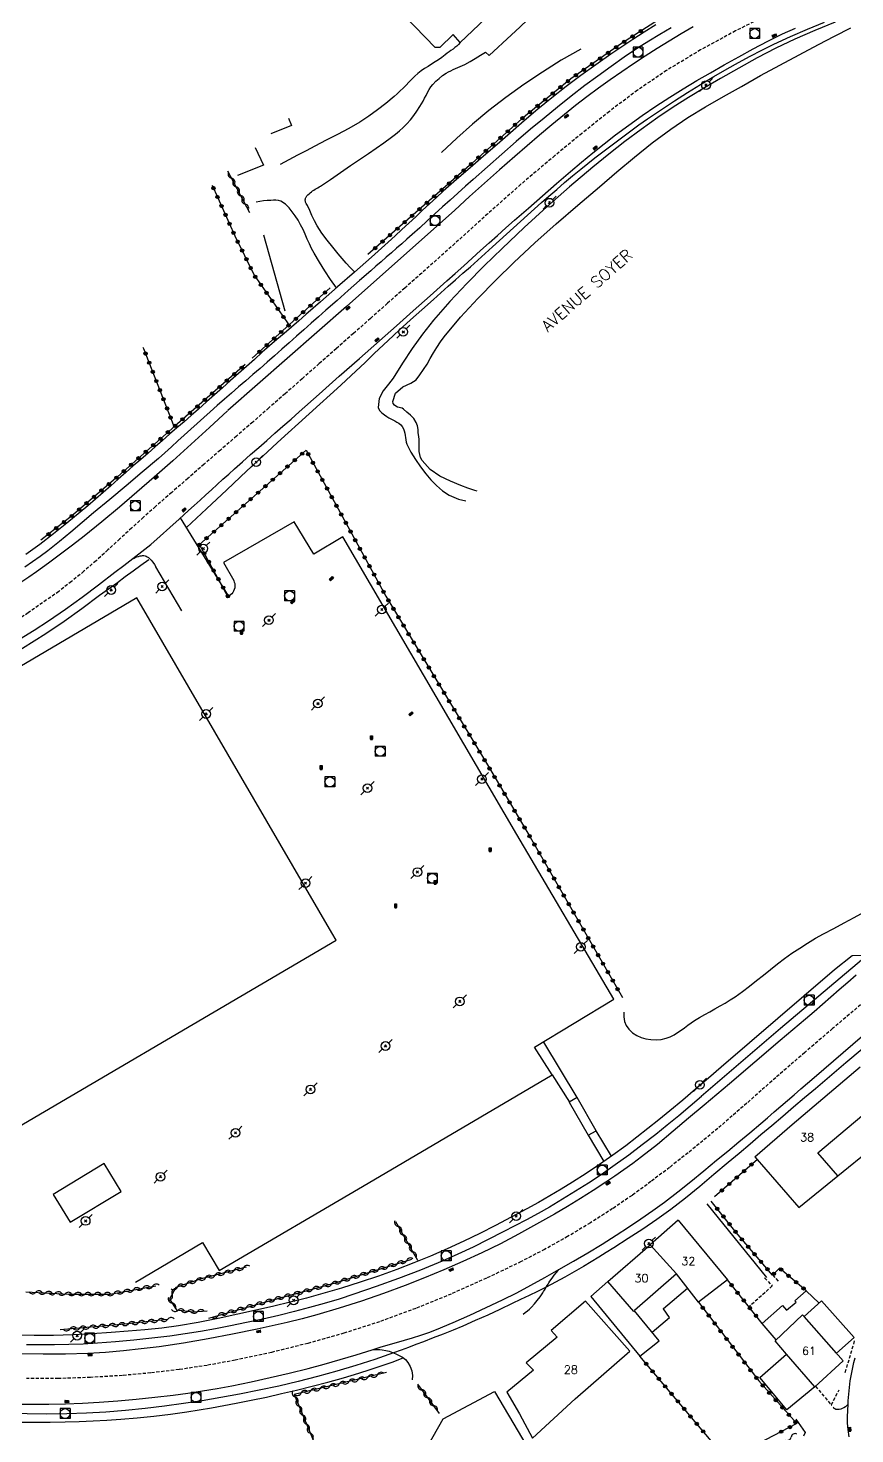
# Model space of a CAD drawing. Header units: millimetres. Extents: x 157999 to 159002, y 156999 to 158001.
# Drawn here: x 158455.9 to 158582.3, y 157428.9 to 157643.7 of the extents above; entities that cross this region are included whole.
import ezdxf
from ezdxf.enums import TextEntityAlignment as Align

# ---------------------------------------------------------------- set-up
doc = ezdxf.new("R2010")
doc.units = ezdxf.units.MM
doc.linetypes.add('DASHED', pattern=[0.75, 0.5, -0.25])
doc.layers.get('0').update_dxf_attribs({"linetype": 'CONTINUOUS'})
for name, color, linetype in [('W0001', 6, 'DASHED'), ('W0008', 7, 'CONTINUOUS'), ('W0014', 7, 'CONTINUOUS'), ('W0017', 7, 'CONTINUOUS'), ('W0051', 7, 'CONTINUOUS'), ('W0101', 7, 'CONTINUOUS'), ('W0104', 1, 'CONTINUOUS'), ('W0105', 7, 'CONTINUOUS'), ('W0112', 1, 'DASHED'), ('W0211', 2, 'CONTINUOUS'), ('W0214', 2, 'CONTINUOUS'), ('W0300', 7, 'CONTINUOUS'), ('W0310', 3, 'CONTINUOUS'), ('W0323', 7, 'CONTINUOUS'), ('W0401', 7, 'CONTINUOUS'), ('W0420', 7, 'CONTINUOUS'), ('W0473', 7, 'CONTINUOUS'), ('W0989', 7, 'CONTINUOUS'), ('W0991', 7, 'CONTINUOUS'), ('W1102', 7, 'CONTINUOUS')]:
    doc.layers.add(name, color=color, linetype=linetype)
doc.styles.get("Standard").update_dxf_attribs({"font": 'romans.shx', "width": 0.85})

# ---------------------------------------------------------------- blocks, each defined once
blk = doc.blocks.new('T420')
for p, q in [((0.75, 0.75), (-0.75, 0.75)), ((-0.75, 0.75), (-0.75, -0.75)), ((0.75, 0.75), (0.75, -0.75)), ((0.75, -0.75), (-0.75, -0.75))]:
    blk.add_line(p, q)
blk.add_ellipse((0, 0), major_axis=(-0.53, 0.53), ratio=1, start_param=3.926991, end_param=10.210176)
blk = doc.blocks.new('T401')
for p, q in [((-0.3, 0.3), (0, 0.3)), ((-0.3, -0.25), (-0.3, 0.3)), ((-0.3, 0.15), (0, 0.15)), ((-0.3, 0), (0, 0)), ((0, 0.3), (0, -0.25)), ((-0.3, -0.15), (0, -0.15)), ((-0.3, -0.25), (-0.3, -0.3)), ((-0.3, -0.3), (0, -0.3)), ((0, -0.3), (0, -0.25))]:
    blk.add_line(p, q)
blk = doc.blocks.new('T473')
for p, q in [((-0.166667, 0.166667), (0.166667, -0.166667)), ((-0.166667, -0.166667), (0.166667, 0.166667)), ((0.500001, 0.500001), (1.000002, 1.000002)), ((-1.000002, -1.000002), (-0.500001, -0.500001))]:
    blk.add_line(p, q)
blk.add_ellipse((0, 0), major_axis=(0.471405, 0.471405), ratio=1, start_param=5.4977871438, end_param=11.780972451)
blk = doc.blocks.new('t310o')
at = {"color": 0, "linetype": 'Continuous'}
for centre, start, end in [((-0.5, 0.38), 216.8699, 323.1304), ((0.5, -0.37), 36.8699, 143.1303)]:
    blk.add_arc(centre, 0.625, start, end, dxfattribs=at)
blk = doc.blocks.new('t323o')
at = {"color": 0, "linetype": 'Continuous'}
for radius in [0.25, 0.15]:
    blk.add_circle((0, 0), radius, dxfattribs=at)

msp = doc.modelspace()

# ---------------------------------------------------------------- linework, layer by layer
at = {"layer": 'W0001'}
for points in [[(158569.49, 157646.04), (158564.05, 157643.33), (158558.7, 157640.42), (158553.49, 157637.28), (158549.05, 157634.25), (158544.75, 157631.02), (158540.56, 157627.66), (158536.41, 157624.26), (158531.23, 157619.87), (158526.15, 157615.37), (158521.12, 157610.82), (158516.06, 157606.3), (158513.45, 157604), (158510.83, 157601.69), (158508.22, 157599.38), (158505.61, 157597.07), (158503, 157594.77), (158500.39, 157592.46), (158497.77, 157590.16), (158495.16, 157587.86), (158492.69, 157585.7), (158490.21, 157583.54), (158487.74, 157581.39), (158485.26, 157579.24), (158482.78, 157577.09), (158480.3, 157574.93), (158477.82, 157572.78), (158475.35, 157570.62), (158473.51, 157568.99), (158471.69, 157567.33), (158469.89, 157565.66), (158468.08, 157563.99), (158466.25, 157562.34), (158464.39, 157560.72), (158462.49, 157559.15), (158460.54, 157557.64), (158455.89, 157554.36), (158451.1, 157551.29)], [(158583.17, 157494.47), (158578.89, 157490.82), (158574.62, 157487.16), (158572.39, 157485.24), (158570.18, 157483.31), (158567.97, 157481.36), (158565.76, 157479.42), (158563.55, 157477.49), (158561.32, 157475.57), (158559.06, 157473.68), (158556.78, 157471.83), (158553.96, 157469.61), (158551.11, 157467.43), (158548.21, 157465.32), (158545.25, 157463.3), (158541.84, 157461.12), (158538.37, 157459.04), (158534.84, 157457.06), (158531.24, 157455.2), (158525.95, 157452.65), (158520.57, 157450.25), (158515.13, 157448.04), (158509.6, 157446.02), (158504.15, 157444.27), (158498.65, 157442.71), (158493.1, 157441.33), (158487.51, 157440.13), (158483.23, 157439.35), (158478.94, 157438.7), (158474.63, 157438.19), (158470.3, 157437.8), (158465.41, 157437.5), (158460.52, 157437.34), (158455.62, 157437.32)]]:
    msp.add_lwpolyline(points, dxfattribs=at)
at = {"layer": 'W0008'}
for points in [[(158557.56, 157643.96), (158555.71, 157642.87), (158553.87, 157641.76), (158552.04, 157640.62), (158550.22, 157639.46), (158548.42, 157638.28), (158546.63, 157637.07), (158544.86, 157635.83), (158543.08, 157634.55), (158541.32, 157633.23), (158539.59, 157631.9), (158537.87, 157630.54), (158535.94, 157628.97), (158534.04, 157627.37), (158532.16, 157625.76), (158530.28, 157624.13), (158527.97, 157622.1), (158525.67, 157620.06), (158523.38, 157618), (158521.11, 157615.92)], [(158521.11, 157615.92), (158504.53, 157601.17), (158486.41, 157585.28)], [(158486.36, 157585.25), (158483.6, 157582.68), (158480.8, 157580.13), (158477.99, 157577.61), (158475.15, 157575.11), (158472.5, 157572.81), (158469.84, 157570.53), (158467.15, 157568.29), (158464.43, 157566.09), (158462.64, 157564.69), (158460.83, 157563.32), (158459, 157561.98), (158457.15, 157560.66), (158455.95, 157559.83), (158454.74, 157559.01), (158453.52, 157558.21), (158452.28, 157557.43), (158450.68, 157556.44), (158449.06, 157555.48), (158447.42, 157554.54), (158445.78, 157553.62)], [(158581.43, 157428.44), (158581.26, 157429.56), (158581.18, 157430.52), (158581.18, 157431.48), (158581.21, 157432.44), (158581.25, 157433.39), (158581.28, 157433.91), (158581.31, 157434.42), (158581.35, 157434.93), (158581.4, 157435.45), (158581.45, 157435.96), (158581.51, 157436.47), (158581.58, 157436.98), (158581.66, 157437.49), (158581.8, 157438.25), (158581.96, 157439.01), (158582.14, 157439.76), (158582.33, 157440.51)]]:
    msp.add_lwpolyline(points, dxfattribs=at)
at = {"layer": 'W0014'}
for points in [[(158480.1, 157567.39), (158483.16, 157570.29), (158486.23, 157573.18), (158489.31, 157576.06), (158492.41, 157578.93), (158494.01, 157580.4), (158495.62, 157581.87), (158497.23, 157583.33), (158498.84, 157584.79), (158500.46, 157586.25), (158502.07, 157587.71), (158503.67, 157589.18), (158505.27, 157590.65), (158505.98, 157591.32), (158506.69, 157591.98), (158507.39, 157592.65), (158508.09, 157593.32), (158508.79, 157593.99), (158509.49, 157594.66), (158510.2, 157595.33), (158510.9, 157595.99), (158512.62, 157597.57), (158514.35, 157599.14), (158516.09, 157600.71), (158517.83, 157602.27), (158518.96, 157603.27), (158520.09, 157604.28), (158521.22, 157605.28), (158522.36, 157606.28), (158523.49, 157607.28), (158524.62, 157608.29), (158525.76, 157609.29), (158526.89, 157610.3), (158527.96, 157611.26), (158529.03, 157612.24), (158530.1, 157613.21), (158531.17, 157614.19), (158532.24, 157615.16), (158533.32, 157616.14), (158534.39, 157617.1), (158535.48, 157618.06), (158536.69, 157619.1), (158537.9, 157620.14), (158539.13, 157621.16), (158540.36, 157622.17), (158542.55, 157623.9), (158544.76, 157625.61), (158546.99, 157627.3), (158549.25, 157628.94), (158550.59, 157629.89), (158551.95, 157630.82), (158553.31, 157631.73), (158554.69, 157632.62), (158556.68, 157633.89), (158558.69, 157635.13), (158560.71, 157636.35), (158562.76, 157637.53), (158564.51, 157638.51), (158566.28, 157639.47), (158568.07, 157640.39), (158569.88, 157641.28), (158572.44, 157642.46), (158575.03, 157643.57), (158577.64, 157644.65)], [(158454.53, 157550.34), (158456.78, 157551.71), (158458.99, 157553.13), (158461.59, 157554.91), (158464.12, 157556.77), (158466.63, 157558.67), (158469.13, 157560.57), (158470.52, 157561.61), (158471.9, 157562.67), (158473.26, 157563.74), (158474.61, 157564.83), (158476.08, 157566.1), (158477.53, 157567.39), (158478.96, 157568.71), (158480.4, 157570.01), (158481.28, 157570.8), (158482.16, 157571.6), (158483.03, 157572.39), (158483.91, 157573.19), (158484.78, 157573.98), (158485.66, 157574.78), (158486.54, 157575.57), (158487.42, 157576.36), (158488.65, 157577.46), (158489.88, 157578.55), (158491.12, 157579.64), (158492.36, 157580.73), (158493.59, 157581.82), (158494.83, 157582.9), (158496.07, 157583.99), (158497.3, 157585.08), (158500.38, 157587.8), (158503.45, 157590.53), (158506.53, 157593.25), (158509.6, 157595.97), (158512.18, 157598.25), (158514.75, 157600.53), (158517.32, 157602.81), (158519.89, 157605.1), (158521.19, 157606.26), (158522.48, 157607.42), (158523.77, 157608.58), (158525.06, 157609.74), (158526.35, 157610.91), (158527.64, 157612.07), (158528.93, 157613.22), (158530.23, 157614.37), (158532.37, 157616.25), (158534.51, 157618.12), (158536.66, 157619.98), (158538.82, 157621.81), (158540.51, 157623.24), (158542.21, 157624.66), (158543.93, 157626.06), (158545.68, 157627.41), (158547.71, 157628.92), (158549.78, 157630.38), (158551.87, 157631.81), (158553.99, 157633.2), (158556.04, 157634.48), (158558.12, 157635.72), (158560.21, 157636.93), (158562.31, 157638.12), (158564.52, 157639.35), (158566.73, 157640.57), (158568.97, 157641.75), (158571.24, 157642.87), (158573.21, 157643.75)], [(158554.21, 157643.78), (158552.48, 157642.78), (158550.76, 157641.74), (158549.07, 157640.67), (158547.02, 157639.29), (158545, 157637.88), (158543, 157636.42), (158541.02, 157634.95), (158538.91, 157633.33), (158536.82, 157631.68), (158534.76, 157630), (158532.71, 157628.3), (158530.48, 157626.42), (158528.28, 157624.5), (158526.1, 157622.56), (158523.92, 157620.63), (158522.74, 157619.58), (158521.57, 157618.52), (158520.41, 157617.47), (158519.24, 157616.41), (158518.08, 157615.34), (158516.91, 157614.29), (158515.74, 157613.23), (158514.57, 157612.18), (158513.78, 157611.49), (158512.99, 157610.79), (158512.2, 157610.1), (158511.41, 157609.41), (158510.62, 157608.72), (158509.83, 157608.03), (158509.04, 157607.34), (158508.25, 157606.65), (158506.53, 157605.15), (158504.82, 157603.64), (158503.1, 157602.13), (158501.39, 157600.62), (158500.27, 157599.63), (158499.14, 157598.63), (158498.03, 157597.64), (158496.91, 157596.65), (158495.79, 157595.65), (158494.67, 157594.66), (158493.54, 157593.67), (158492.42, 157592.68), (158491.33, 157591.73), (158490.24, 157590.79), (158489.15, 157589.84), (158488.06, 157588.9), (158486.97, 157587.96), (158485.88, 157587.01), (158484.79, 157586.06), (158483.71, 157585.11), (158482.72, 157584.22), (158481.73, 157583.33), (158480.74, 157582.43), (158479.75, 157581.53), (158478.77, 157580.64), (158477.78, 157579.74), (158476.78, 157578.85), (158475.78, 157577.98), (158473.33, 157575.86), (158470.85, 157573.78), (158468.36, 157571.71), (158465.87, 157569.64), (158464.13, 157568.17), (158462.41, 157566.7), (158460.66, 157565.25), (158458.88, 157563.85), (158457.72, 157562.99), (158456.54, 157562.15), (158455.34, 157561.34)], [(158551.83, 157644.24), (158550.09, 157643.14), (158548.36, 157642.03), (158546.65, 157640.9), (158544.96, 157639.74), (158542.66, 157638.13), (158540.39, 157636.48), (158538.14, 157634.8), (158535.93, 157633.07), (158533.8, 157631.34), (158531.71, 157629.56), (158529.64, 157627.76), (158527.57, 157625.97), (158525.51, 157624.19), (158523.44, 157622.41), (158521.39, 157620.62), (158519.35, 157618.81), (158518.29, 157617.85), (158517.23, 157616.88), (158516.18, 157615.9), (158515.13, 157614.92), (158514.08, 157613.94), (158513.03, 157612.97), (158511.98, 157611.99), (158510.92, 157611.03), (158508.35, 157608.73), (158505.76, 157606.45), (158503.17, 157604.18), (158500.57, 157601.91), (158499.46, 157600.94), (158498.35, 157599.98), (158497.24, 157599.02), (158496.13, 157598.05), (158495.01, 157597.09), (158493.9, 157596.13), (158492.79, 157595.16), (158491.68, 157594.19), (158490.46, 157593.11), (158489.24, 157592.03), (158488.02, 157590.94), (158486.8, 157589.86), (158485.59, 157588.77), (158484.37, 157587.68), (158483.15, 157586.6), (158481.92, 157585.52), (158480.82, 157584.55), (158479.72, 157583.59), (158478.62, 157582.63), (158477.51, 157581.67), (158476.41, 157580.71), (158475.3, 157579.75), (158474.2, 157578.79), (158473.09, 157577.83), (158471.94, 157576.82), (158470.79, 157575.8), (158469.64, 157574.79), (158468.49, 157573.77), (158467.34, 157572.75), (158466.18, 157571.74), (158465.01, 157570.75), (158463.83, 157569.76), (158461.8, 157568.09), (158459.75, 157566.44), (158457.66, 157564.82), (158455.53, 157563.27)], [(158449.58, 157545.63), (158458.59, 157551.2), (158461.38, 157553.08), (158464.1, 157555.05), (158466.8, 157557.05), (158469.52, 157559.03), (158470.72, 157559.9), (158471.92, 157560.77), (158473.12, 157561.64), (158474.32, 157562.51)], [(158584.25, 157502.1), (158570.94, 157490.84), (158558.79, 157480.45)], [(158582.49, 157499.01), (158581.2, 157497.89), (158579.91, 157496.76), (158578.62, 157495.64), (158577.34, 157494.52), (158576.04, 157493.4), (158574.75, 157492.28), (158570.89, 157488.98), (158567.01, 157485.69), (158563.14, 157482.4), (158559.24, 157479.13), (158556.87, 157477.13), (158554.5, 157475.12), (158552.1, 157473.13), (158549.66, 157471.2), (158548.32, 157470.2), (158546.96, 157469.22), (158545.58, 157468.27), (158544.19, 157467.33), (158542.26, 157466.07), (158540.32, 157464.84), (158538.36, 157463.64), (158536.37, 157462.47), (158533.63, 157460.91), (158530.87, 157459.4), (158528.08, 157457.94), (158525.25, 157456.55), (158522.36, 157455.21), (158519.44, 157453.93), (158516.5, 157452.72), (158513.53, 157451.57), (158510.19, 157450.34), (158506.82, 157449.18), (158503.44, 157448.08), (158500.03, 157447.07), (158497.75, 157446.45), (158495.47, 157445.89), (158493.17, 157445.37), (158490.87, 157444.88), (158487.14, 157444.12), (158483.4, 157443.4), (158479.64, 157442.75), (158475.88, 157442.19), (158473.16, 157441.85), (158470.44, 157441.56), (158467.71, 157441.33), (158464.98, 157441.17), (158461.58, 157441.07), (158458.19, 157441.05), (158454.79, 157441.11)], [(158539.83, 157480.27), (158534.72, 157488.74)], [(158585.62, 157489.49), (158580.93, 157485.57), (158576.25, 157481.64), (158574.58, 157480.23), (158572.92, 157478.81), (158571.25, 157477.4), (158569.59, 157475.98), (158567.92, 157474.56), (158566.26, 157473.15), (158564.58, 157471.74), (158562.91, 157470.34), (158560.74, 157468.53), (158558.58, 157466.71), (158556.39, 157464.92), (158554.16, 157463.19), (158552.02, 157461.66), (158549.84, 157460.18), (158547.64, 157458.74), (158545.43, 157457.31), (158544.28, 157456.58), (158543.13, 157455.86), (158541.97, 157455.15), (158540.8, 157454.46), (158539.38, 157453.64), (158537.95, 157452.83), (158536.51, 157452.05), (158535.06, 157451.28)], [(158535.99, 157483.76), (158538.64, 157479.57)], [(158558.83, 157480.46), (158557.11, 157478.97), (158555.37, 157477.5), (158553.61, 157476.06), (158551.83, 157474.64), (158549.78, 157473.06), (158547.71, 157471.5), (158545.62, 157469.98), (158543.49, 157468.49), (158541.55, 157467.2), (158539.59, 157465.95), (158537.6, 157464.73), (158535.6, 157463.54), (158533.85, 157462.55), (158532.09, 157461.59), (158530.31, 157460.66), (158528.53, 157459.75), (158526.22, 157458.58), (158523.9, 157457.43), (158521.56, 157456.32), (158519.2, 157455.27), (158515.85, 157453.89), (158512.48, 157452.6), (158509.08, 157451.38), (158505.66, 157450.21), (158503.42, 157449.49), (158501.16, 157448.81), (158498.9, 157448.17), (158496.62, 157447.57), (158494.19, 157446.96), (158491.74, 157446.41), (158489.28, 157445.88), (158486.82, 157445.39), (158484.52, 157444.95), (158482.21, 157444.54), (158479.89, 157444.16), (158477.56, 157443.83), (158474.79, 157443.48), (158472.01, 157443.18), (158469.23, 157442.94), (158466.45, 157442.73), (158464.26, 157442.61), (158462.07, 157442.52), (158459.88, 157442.47), (158457.69, 157442.46), (158455.62, 157442.49)], [(158541.48, 157474.51), (158543.92, 157470.49)], [(158545.06, 157471.3), (158542.71, 157475.21)], [(158511.75, 157441.25), (158508.87, 157440.25), (158505.98, 157439.32), (158503.07, 157438.44), (158500.14, 157437.62), (158497.17, 157436.86), (158494.19, 157436.17), (158491.2, 157435.53), (158488.2, 157434.93), (158485.35, 157434.41), (158482.48, 157433.93), (158479.61, 157433.5), (158476.73, 157433.12), (158473.75, 157432.77), (158470.76, 157432.46), (158467.77, 157432.21), (158464.77, 157432.03), (158461.76, 157431.93), (158458.74, 157431.89), (158455.72, 157431.92), (158452.7, 157432.01)], [(158454.32, 157433.42), (158456.45, 157433.4), (158459.02, 157433.42), (158461.6, 157433.48), (158464.17, 157433.59), (158466.74, 157433.73), (158469.57, 157433.94), (158472.4, 157434.18), (158475.23, 157434.47), (158478.05, 157434.81), (158480.3, 157435.11), (158482.54, 157435.46), (158484.78, 157435.83), (158487.02, 157436.24), (158489.95, 157436.83), (158492.87, 157437.47), (158495.78, 157438.15), (158498.68, 157438.87), (158501.14, 157439.53), (158503.59, 157440.22), (158506.04, 157440.95), (158508.47, 157441.72)]]:
    msp.add_lwpolyline(points, dxfattribs=at)
at = {"layer": 'W0017'}
for points in [[(158537.61, 157650.42), (158536.91, 157649.65), (158536.2, 157648.89), (158535.48, 157648.15), (158534.74, 157647.41), (158533.53, 157646.21), (158532.29, 157645.04), (158531.04, 157643.88), (158529.78, 157642.73)], [(158529.77, 157642.73), (158526.39, 157639.54), (158525.83, 157640.09)], [(158521.94, 157641.54), (158521.7, 157641.26), (158521.42, 157641), (158521.14, 157640.76), (158520.84, 157640.54), (158520.53, 157640.34), (158520.23, 157640.13), (158519.93, 157639.91), (158519.65, 157639.68), (158519.15, 157639.28), (158518.63, 157638.91), (158518.1, 157638.57), (158517.57, 157638.23), (158517.03, 157637.9), (158516.5, 157637.56), (158515.98, 157637.2), (158515.47, 157636.81), (158514.99, 157636.39), (158514.54, 157635.96), (158514.09, 157635.51), (158513.65, 157635.05), (158513.22, 157634.59), (158512.78, 157634.14), (158512.32, 157633.7), (158511.85, 157633.28), (158510.59, 157632.24), (158509.3, 157631.24), (158507.97, 157630.29), (158506.61, 157629.39), (158504.93, 157628.4), (158503.2, 157627.49), (158501.46, 157626.61), (158499.73, 157625.71), (158498.4, 157625.01), (158497.07, 157624.31), (158495.75, 157623.61), (158494.42, 157622.91)], [(158505.77, 157606.47), (158505.13, 157607.14), (158504.51, 157607.83), (158503.9, 157608.53), (158503.3, 157609.24), (158502.45, 157610.28), (158501.6, 157611.33), (158500.8, 157612.42), (158500.05, 157613.55), (158499.64, 157614.3), (158499.27, 157615.08), (158498.92, 157615.87), (158498.57, 157616.65), (158498.48, 157616.81), (158498.39, 157616.96), (158498.3, 157617.13), (158498.26, 157617.3), (158498.25, 157617.38), (158498.25, 157617.46), (158498.25, 157617.54), (158498.26, 157617.61), (158498.28, 157617.69), (158498.3, 157617.76), (158498.33, 157617.84), (158498.36, 157617.91), (158498.49, 157618.11), (158498.65, 157618.28), (158498.82, 157618.43), (158498.99, 157618.58), (158499.18, 157618.72), (158499.37, 157618.86), (158499.56, 157618.99), (158499.76, 157619.11), (158499.96, 157619.23), (158500.16, 157619.35), (158500.35, 157619.47), (158500.55, 157619.6), (158502.09, 157620.63), (158503.63, 157621.68), (158505.17, 157622.73), (158506.7, 157623.78), (158507.9, 157624.58), (158509.09, 157625.38), (158510.28, 157626.2), (158511.44, 157627.06), (158512.05, 157627.54), (158512.65, 157628.03), (158513.24, 157628.55), (158513.79, 157629.1), (158514.33, 157629.73), (158514.84, 157630.39), (158515.31, 157631.07), (158515.77, 157631.75), (158516.03, 157632.17), (158516.27, 157632.6), (158516.5, 157633.04), (158516.72, 157633.47), (158516.94, 157633.91), (158517.19, 157634.34), (158517.46, 157634.75), (158517.76, 157635.14), (158518.22, 157635.63), (158518.71, 157636.07), (158519.24, 157636.48), (158519.79, 157636.85), (158520.13, 157637.05), (158520.48, 157637.24), (158520.84, 157637.4), (158521.2, 157637.56), (158521.56, 157637.71), (158521.93, 157637.87), (158522.28, 157638.03), (158522.64, 157638.21), (158523.45, 157638.65), (158524.25, 157639.11), (158525.04, 157639.59), (158525.83, 157640.09)], [(158503.01, 157604.04), (158502.11, 157605.33), (158501.24, 157606.65), (158500.4, 157607.98), (158499.6, 157609.34), (158499.22, 157610.04), (158498.88, 157610.77), (158498.55, 157611.5), (158498.23, 157612.23), (158497.9, 157612.96), (158497.54, 157613.68), (158497.15, 157614.38), (158496.7, 157615.06), (158496.26, 157615.68), (158495.77, 157616.3), (158495.2, 157616.86), (158494.52, 157617.3), (158494.14, 157617.41), (158493.75, 157617.45), (158493.37, 157617.43), (158492.99, 157617.42), (158492.43, 157617.4), (158491.87, 157617.34), (158491.31, 157617.26), (158490.75, 157617.15)], [(158486.51, 157556.95), (158479.17, 157568.9)], [(158535.99, 157483.76), (158533.28, 157487.96), (158545.41, 157495.3), (158530.59, 157520.5), (158504, 157566.01), (158499.56, 157563.32), (158496.56, 157568.3), (158485.74, 157562.07), (158487.33, 157559.33)], [(158472, 157562.69), (158472.24, 157562.81), (158472.48, 157562.92), (158472.73, 157563), (158472.99, 157563.06), (158473.18, 157563.09), (158473.37, 157563.11), (158473.56, 157563.11), (158473.75, 157563.08), (158473.93, 157563.02), (158474.09, 157562.94), (158474.25, 157562.84), (158474.39, 157562.72), (158474.69, 157562.44), (158474.96, 157562.12), (158475.19, 157561.78), (158475.39, 157561.42)], [(158475.35, 157561.39), (158479.3, 157554.66)], [(158487.3, 157559.28), (158487.39, 157559.08), (158487.46, 157558.87), (158487.49, 157558.66), (158487.49, 157558.44), (158487.45, 157558.18), (158487.38, 157557.93), (158487.28, 157557.7), (158487.15, 157557.48), (158487, 157557.28), (158486.82, 157557.11), (158486.62, 157556.96), (158486.41, 157556.84)], [(158472.27, 157452.04), (158482.53, 157458.13), (158485.08, 157453.85), (158507.86, 157467.18), (158535.99, 157483.76)], [(158568.85, 157452.79), (158559.7, 157464.06)], [(158531.55, 157447.18), (158531.89, 157447.41), (158532.22, 157447.66), (158532.53, 157447.93), (158532.83, 157448.22), (158533.3, 157448.73), (158533.73, 157449.28), (158534.15, 157449.84), (158534.55, 157450.41), (158534.7, 157450.63), (158534.83, 157450.85), (158534.97, 157451.08), (158535.1, 157451.3), (158535.23, 157451.53), (158535.37, 157451.76), (158535.5, 157451.98), (158535.65, 157452.2), (158535.98, 157452.66), (158536.31, 157453.11), (158536.66, 157453.55), (158537.03, 157453.98)], [(158508.47, 157441.72), (158508.86, 157441.77), (158509.25, 157441.79), (158509.64, 157441.78), (158510.03, 157441.74), (158510.56, 157441.64), (158511.08, 157441.51), (158511.59, 157441.33), (158512.09, 157441.11), (158512.59, 157440.86), (158513.1, 157440.59), (158513.57, 157440.24), (158513.95, 157439.8), (158514.3, 157439.18), (158514.53, 157438.52), (158514.63, 157437.82), (158514.61, 157437.12)], [(158581.25, 157433.39), (158581.16, 157433.29), (158581.06, 157433.19), (158580.95, 157433.09), (158580.84, 157433.01), (158580.61, 157432.88), (158580.37, 157432.77), (158580.13, 157432.67), (158579.87, 157432.61), (158579.7, 157432.6), (158579.53, 157432.59), (158579.36, 157432.62), (158579.2, 157432.69), (158579.13, 157432.74), (158579.08, 157432.8), (158579.05, 157432.86), (158579.02, 157432.94)], [(158573.25, 157431.11), (158574.7, 157429.09), (158574.45, 157428.5)]]:
    msp.add_lwpolyline(points, dxfattribs=at)
at = {"layer": 'W0051'}
for points in [[(158584.11, 157502.01), (158581.86, 157501.92), (158579.17, 157499.78), (158561.86, 157484.94)], [(158508.47, 157441.72), (158509.7, 157442.11), (158510.94, 157442.47), (158512.18, 157442.83), (158513.42, 157443.19), (158514.66, 157443.56), (158515.9, 157443.96), (158517.12, 157444.38), (158518.33, 157444.85), (158520.88, 157445.91), (158523.4, 157447.02), (158525.9, 157448.18), (158528.4, 157449.36), (158530.59, 157450.45), (158532.74, 157451.62), (158534.88, 157452.8), (158537.03, 157453.98), (158539.24, 157455.25), (158541.45, 157456.56), (158543.63, 157457.89), (158545.79, 157459.26), (158547.67, 157460.48), (158549.54, 157461.72), (158551.38, 157463), (158553.2, 157464.31), (158555.23, 157465.86), (158557.21, 157467.45), (158559.18, 157469.07), (158561.14, 157470.69), (158562.84, 157472.09), (158564.53, 157473.5), (158566.21, 157474.91), (158567.89, 157476.33), (158568.91, 157477.2), (158569.93, 157478.08), (158570.95, 157478.95), (158571.97, 157479.83), (158572.99, 157480.71), (158574, 157481.59), (158575.02, 157482.47), (158576.04, 157483.35), (158579.01, 157485.9), (158581.98, 157488.45), (158584.95, 157491)], [(158561.86, 157484.94), (158559.91, 157483.25), (158557.94, 157481.57), (158555.96, 157479.9), (158553.97, 157478.25), (158552.31, 157476.89), (158550.65, 157475.54), (158548.97, 157474.21), (158547.26, 157472.92), (158545.26, 157471.47), (158543.24, 157470.05), (158541.19, 157468.67), (158539.12, 157467.33), (158537.4, 157466.27), (158535.66, 157465.25), (158533.9, 157464.25), (158532.13, 157463.28), (158529.75, 157461.99), (158527.35, 157460.73), (158524.93, 157459.5), (158522.49, 157458.33), (158519.96, 157457.17), (158517.42, 157456.06), (158514.86, 157455), (158512.27, 157454), (158509.46, 157452.99), (158506.63, 157452.05), (158503.78, 157451.16), (158500.92, 157450.31), (158498.44, 157449.63), (158495.94, 157449.01), (158493.44, 157448.41), (158490.93, 157447.84), (158487.92, 157447.17), (158484.91, 157446.51), (158481.88, 157445.91), (158478.84, 157445.4), (158476.29, 157445.05), (158473.72, 157444.78), (158471.16, 157444.56), (158468.59, 157444.37), (158465.65, 157444.18), (158462.7, 157444.03), (158459.76, 157443.93), (158456.81, 157443.9), (158454.42, 157443.94)], [(158535.07, 157451.28), (158533.78, 157450.64), (158532.48, 157450.01), (158531.18, 157449.39), (158529.88, 157448.78), (158528.01, 157447.91), (158526.14, 157447.04), (158524.25, 157446.19), (158522.36, 157445.36), (158520.85, 157444.74), (158519.34, 157444.13), (158517.82, 157443.54), (158516.3, 157442.95), (158515.17, 157442.52), (158514.03, 157442.09), (158512.9, 157441.67), (158511.76, 157441.26)], [(158454.68, 157430.67), (158456.97, 157430.66), (158459.26, 157430.68), (158461.55, 157430.72), (158463.67, 157430.78), (158465.79, 157430.85), (158467.9, 157430.96), (158470.02, 157431.1), (158472.56, 157431.32), (158475.09, 157431.59), (158477.63, 157431.9), (158480.15, 157432.25), (158482.04, 157432.54), (158483.92, 157432.86), (158485.8, 157433.2), (158487.67, 157433.56), (158489.99, 157434.02), (158492.3, 157434.51), (158494.61, 157435.03), (158496.91, 157435.57), (158499.31, 157436.17), (158501.7, 157436.8), (158504.08, 157437.46), (158506.46, 157438.17), (158508.16, 157438.7), (158509.86, 157439.27), (158511.55, 157439.86), (158513.22, 157440.48)]]:
    msp.add_lwpolyline(points, dxfattribs=at)
at = {"layer": 'W0101'}
for points in [[(158532.52, 157651.66), (158521.94, 157641.54), (158520.84, 157642.77), (158518.81, 157640.78), (158518.09, 157640.79), (158513.4, 157645.63), (158513.34, 157646.29), (158515.4, 157648.38), (158514.42, 157649.12), (158525.29, 157659.36)], [(158443.72, 157469.59), (158502.95, 157504.33), (158502.3, 157505.47), (158472.47, 157556.67), (158423.61, 157527.88), (158426.47, 157523.08), (158415.77, 157517.17)], [(158541.08, 157449.18), (158535.86, 157444.65), (158536.78, 157443.68), (158532.05, 157439.72), (158533.13, 157438.61), (158529.09, 157435.27), (158531.01, 157431.94), (158532.99, 157428.2), (158539.5, 157434.21), (158547.9, 157441.53)], [(158571.84, 157441.04), (158570.08, 157443.08), (158574.3, 157447.06), (158580.52, 157440.05), (158576.18, 157436.06), (158576.18, 157436.06)], [(158527.19, 157435.36), (158534.29, 157423.36), (158526.57, 157419.36), (158517.81, 157414.15), (158517.62, 157414.25), (158514.92, 157412.99), (158513.1, 157416.34), (158514.68, 157417.38), (158514.67, 157417.43), (158513.2, 157419.9), (158515.01, 157422.97), (158514.73, 157423.07), (158519.31, 157431.16)]]:
    msp.add_lwpolyline(points, close=True, dxfattribs=at)
for points in [[(158495.7, 157629.97), (158496.15, 157628.88), (158492.97, 157627.58)], [(158583.09, 157484.94), (158572.68, 157476.13), (158566.99, 157471.18)], [(158566.99, 157471.23), (158573.73, 157463.49), (158579.7, 157468.31), (158576.63, 157471.83), (158586.85, 157480.42)], [(158555.25, 157461.54), (158550.97, 157457.78)], [(158555.25, 157461.54), (158562.79, 157452.43), (158558.36, 157449.02), (158554.99, 157453.33)], [(158554.99, 157453.33), (158548.61, 157447.75), (158548.62, 157447.7), (158548.48, 157447.56), (158544.49, 157452.15), (158550.97, 157457.78)]]:
    msp.add_lwpolyline(points, dxfattribs=at)
at = {"layer": 'W0104'}
for points in [[(158490.59, 157625.51), (158491.84, 157622.78), (158487.86, 157621.22)], [(158579.7, 157468.31), (158589.99, 157476.65), (158588.74, 157478.07), (158592.15, 157481.05), (158590.23, 157483.26)], [(158544.53, 157452.17), (158541.93, 157449.85), (158549.41, 157440.73), (158552.38, 157443.11), (158548.58, 157447.67)], [(158551.3, 157444.41), (158553.96, 157446.64), (158553.01, 157447.97), (158553, 157448.02), (158556.7, 157451.13)], [(158570.24, 157443.23), (158568.1, 157445.75), (158571.22, 157448.52), (158571.81, 157447.79), (158573.31, 157449.01), (158573.13, 157449.19), (158574.86, 157450.76), (158576.81, 157448.87)], [(158576.18, 157436.06), (158571.87, 157432.56), (158567.77, 157437.48), (158571.84, 157441.04)]]:
    msp.add_lwpolyline(points, dxfattribs=at)
for points in [[(158462.27, 157461.21), (158470.09, 157465.94), (158467.5, 157470.21), (158459.68, 157465.48)], [(158579.48, 157441.23), (158574.51, 157446.82), (158577.21, 157449.22), (158582.18, 157443.63)]]:
    msp.add_lwpolyline(points, close=True, dxfattribs=at)
at = {"layer": 'W0105'}
msp.add_lwpolyline([(158538.59, 157479.57), (158541.48, 157474.51), (158542.71, 157475.21), (158539.83, 157480.27)], close=True, dxfattribs=at)
at = {"layer": 'W0112'}
for points in [[(158569.71, 157453.16), (158570.62, 157452.17)], [(158568.49, 157452.72), (158569.66, 157451.49), (158566.09, 157448.27)], [(158580.83, 157438.28), (158582.26, 157443.1)], [(158576.27, 157436.15), (158578.7, 157433.27)], [(158578.7, 157433.31), (158579.87, 157435.61)]]:
    msp.add_lwpolyline(points, dxfattribs=at)
at = {"layer": 'W0211'}
for points in [[(158579.26, 157644.65), (158576.17, 157643.4), (158573.13, 157642.07), (158570.22, 157640.68), (158567.35, 157639.19), (158564.52, 157637.63), (158561.72, 157636.04), (158559.28, 157634.62), (158556.87, 157633.16), (158554.49, 157631.65), (158552.14, 157630.08), (158549.6, 157628.27), (158547.1, 157626.4), (158544.65, 157624.47), (158542.23, 157622.5), (158538.66, 157619.49), (158535.16, 157616.41), (158531.71, 157613.26), (158528.33, 157610.04), (158525.62, 157607.41), (158522.94, 157604.73), (158520.34, 157601.98), (158517.86, 157599.11), (158516.19, 157596.98), (158514.6, 157594.78), (158513.1, 157592.52), (158511.67, 157590.22), (158510.99, 157589.31), (158510.18, 157588.32), (158509.53, 157587.11), (158509.4, 157585.77), (158509.6, 157585.29), (158509.97, 157584.92), (158510.38, 157584.65), (158510.74, 157584.39), (158511.02, 157584.19), (158511.32, 157584.01), (158511.64, 157583.86), (158511.94, 157583.7), (158512.26, 157583.53), (158512.56, 157583.34), (158512.84, 157583.11), (158513.08, 157582.83), (158513.26, 157582.52), (158513.38, 157582.19), (158513.46, 157581.84), (158513.52, 157581.5), (158513.56, 157581.16), (158513.61, 157580.82), (158513.68, 157580.48), (158513.8, 157580.16), (158514.39, 157578.95), (158515.08, 157577.79), (158515.85, 157576.68), (158516.68, 157575.63), (158517.46, 157574.71), (158518.29, 157573.82), (158519.21, 157573.02), (158520.24, 157572.35), (158521.69, 157571.75), (158522.81, 157571.49)], [(158577.5, 157505.31), (158579.07, 157506.13), (158580.64, 157506.97), (158582.2, 157507.82), (158583.75, 157508.68)], [(158546.95, 157493.31), (158546.95, 157492.62), (158547.08, 157491.93), (158547.34, 157491.29), (158547.73, 157490.71), (158548.28, 157490.17), (158548.93, 157489.76), (158549.62, 157489.47), (158550.34, 157489.27), (158551.11, 157489.13), (158551.89, 157489.1), (158552.68, 157489.17), (158553.44, 157489.34), (158554.05, 157489.57), (158554.64, 157489.86), (158555.19, 157490.2), (158555.72, 157490.58), (158556.23, 157490.96), (158556.73, 157491.34), (158557.25, 157491.72), (158557.78, 157492.06), (158558.55, 157492.52), (158559.33, 157492.97), (158560.11, 157493.4), (158560.89, 157493.84), (158561.67, 157494.28), (158562.45, 157494.73), (158563.21, 157495.2), (158563.96, 157495.69), (158565.09, 157496.48), (158566.18, 157497.3), (158567.26, 157498.15), (158568.33, 157499.01), (158569.39, 157499.87), (158570.46, 157500.72), (158571.55, 157501.55), (158572.67, 157502.35), (158573.85, 157503.13), (158575.05, 157503.89), (158576.26, 157504.62), (158577.5, 157505.31)]]:
    msp.add_lwpolyline(points, dxfattribs=at)
at = {"layer": 'W0214'}
msp.add_lwpolyline([(158524.54, 157572.98), (158524.2, 157573.06), (158523.11, 157573.41), (158522.04, 157573.83), (158520.46, 157574.51), (158518.84, 157575.26), (158517.32, 157576.29), (158516.11, 157577.67), (158515.88, 157578.1), (158515.74, 157578.57), (158515.67, 157579.05), (158515.64, 157579.52), (158515.64, 157579.98), (158515.65, 157580.43), (158515.64, 157580.89), (158515.59, 157581.35), (158515.53, 157581.87), (158515.49, 157582.41), (158515.41, 157582.95), (158515.22, 157583.47), (158514.83, 157584.07), (158514.34, 157584.59), (158513.8, 157585.06), (158513.27, 157585.5), (158513.06, 157585.63), (158512.83, 157585.7), (158512.59, 157585.75), (158512.37, 157585.82), (158512.12, 157585.94), (158511.89, 157586.12), (158511.7, 157586.36), (158511.62, 157586.66), (158512.02, 157587.95), (158513.15, 157588.9), (158514.38, 157589.46), (158515.18, 157589.97), (158515.79, 157590.75), (158516.35, 157591.56), (158516.87, 157592.4), (158517.37, 157593.26), (158517.86, 157594.11), (158518.37, 157594.95), (158518.91, 157595.78), (158519.5, 157596.58), (158522, 157599.57), (158524.64, 157602.44), (158527.38, 157605.21), (158530.16, 157607.94), (158533.34, 157610.93), (158536.6, 157613.83), (158539.92, 157616.67), (158543.24, 157619.49), (158545.91, 157621.76), (158548.58, 157624.02), (158551.31, 157626.23), (158554.13, 157628.32), (158556.76, 157630.07), (158559.47, 157631.7), (158562.21, 157633.28), (158564.95, 157634.84), (158567.87, 157636.48), (158570.81, 157638.09), (158573.76, 157639.67), (158576.73, 157641.23), (158579.19, 157642.51), (158581.66, 157643.77)], dxfattribs=at)
at = {"layer": 'W0300'}
for points in [[(158540.36, 157640.54), (158537.4, 157638.83), (158534.5, 157637.03), (158531.66, 157635.12), (158528.89, 157633.13), (158526.33, 157631.15), (158523.84, 157629.08), (158521.43, 157626.94), (158519.09, 157624.71)], [(158491.85, 157612.15), (158495.13, 157600.54)]]:
    msp.add_lwpolyline(points, dxfattribs=at)
at = {"layer": 'W0310'}
for points in [[(158489.79, 157615.5), (158486.42, 157621.86)], [(158515.46, 157455.39), (158512.08, 157461.26)], [(158483.49, 157446.57), (158493.12, 157449.32), (158502.67, 157451.89), (158514.56, 157455.59)], [(158489.22, 157454.36), (158482.34, 157452.56), (158478.43, 157451.26), (158477.51, 157449.44), (158478.55, 157447.82), (158481.11, 157447.55), (158483.27, 157447.66)], [(158455.53, 157450.58), (158462.15, 157450.25), (158468.43, 157450.23), (158475.38, 157451.52)], [(158477.2, 157446.37), (158470.11, 157445.61), (158460.77, 157444.8)], [(158510.69, 157438.24), (158496.54, 157434.87), (158501.6, 157422.8), (158504.2, 157409.55), (158504.48, 157401.25)], [(158518.75, 157431.98), (158515.45, 157436.47)]]:
    msp.add_lwpolyline(points, dxfattribs=at)
at = {"layer": 'W0323'}
for points in [[(158546.86, 157649.17), (158551.26, 157646.85), (158553.52, 157645.85), (158546.61, 157641.39), (158538.85, 157636), (158531.36, 157629.9), (158523.76, 157623.1), (158507.81, 157609.14)], [(158484.01, 157619.76), (158487.46, 157612.02), (158490.42, 157605.99), (158495.76, 157598.36)], [(158502.04, 157604.04), (158490.13, 157593.28)], [(158478.2, 157582.83), (158473.55, 157594.71), (158473.47, 157594.94)], [(158489.08, 157592.32), (158478.29, 157582.91), (158469.56, 157575.2), (158462.52, 157569.16), (158457.81, 157565.46)], [(158486.48, 157556.78), (158482.06, 157564.8), (158498.37, 157579.24), (158510.56, 157556.93), (158526.25, 157530.88), (158532.64, 157520.07), (158546.76, 157495.55)], [(158567.38, 157470.82), (158560.83, 157465.1)], [(158574.86, 157450.76), (158570.77, 157454.18), (158569.67, 157453.14), (158564.13, 157459.65), (158560.32, 157464.46)], [(158568.1, 157445.75), (158562.79, 157452.43)], [(158558.36, 157449.02), (158567.58, 157436.97), (158573.41, 157430.45), (158562.75, 157424.92), (158549.41, 157440.73)]]:
    msp.add_lwpolyline(points, dxfattribs=at)
at = {"layer": 'W1102'}
msp.add_lwpolyline([(158554.99, 157453.33), (158550.97, 157457.78)], dxfattribs=at)

# ---------------------------------------------------------------- block references
at = {"layer": 'W0310'}
for p, rotation in [((158486.98, 157620.8), 117.880845646977), ((158487.68, 157619.48), 117.880845646977), ((158488.38, 157618.15), 117.880845646977), ((158489.08, 157616.83), 117.880845646977), ((158512.46, 157460.59), 119.9957350342016), ((158513.21, 157459.29), 119.9957350342016), ((158513.96, 157457.99), 119.9957350342016), ((158514.71, 157456.69), 119.9957350342016), ((158512.31, 157454.89), 17.31529940095008), ((158513.74, 157455.34), 17.31529940095008), ((158482.99, 157452.73), 194.6775071079234), ((158484.44, 157453.11), 194.6775071079234), ((158485.89, 157453.49), 194.6775071079234), ((158487.35, 157453.87), 194.6775071079234), ((158488.8, 157454.25), 194.6775071079234), ((158505.15, 157452.66), 17.31529940095008), ((158506.58, 157453.1), 17.31529940095008), ((158508.02, 157453.55), 17.31529940095008), ((158509.45, 157454), 17.31529940095008), ((158510.88, 157454.44), 17.31529940095008), ((158470.48, 157450.61), 10.45279418021654), ((158471.96, 157450.88), 10.45279418021654), ((158473.43, 157451.16), 10.45279418021654), ((158474.91, 157451.43), 10.45279418021654), ((158477.88, 157450.18), 242.931262637854), ((158478.71, 157451.35), 198.386590546119), ((158480.13, 157451.82), 198.386590546119), ((158481.56, 157452.29), 198.386590546119), ((158497.94, 157450.61), 15.05084385896219), ((158499.39, 157451), 15.05084385896219), ((158500.84, 157451.39), 15.05084385896219), ((158502.28, 157451.78), 15.05084385896219), ((158503.72, 157452.21), 17.31529940095008), ((158457.02, 157450.51), 357.1557196574092), ((158458.52, 157450.43), 357.1557196574092), ((158460.02, 157450.36), 357.1557196574092), ((158461.52, 157450.28), 357.1557196574092), ((158463.02, 157450.25), 359.8449743952912), ((158464.52, 157450.24), 359.8449743952912), ((158466.02, 157450.24), 359.8449743952912), ((158467.52, 157450.24), 359.8449743952912), ((158469.01, 157450.34), 10.45279418021654), ((158477.87, 157448.88), 302.635258663032), ((158489.26, 157448.21), 15.93046591695355), ((158490.71, 157448.63), 15.93046591695355), ((158492.15, 157449.04), 15.93046591695355), ((158493.59, 157449.44), 15.05084385896219), ((158495.04, 157449.83), 15.05084385896219), ((158496.49, 157450.22), 15.05084385896219), ((158477.19, 157446.37), 186.0998160953292), ((158478.79, 157447.79), 353.9341127026327), ((158480.28, 157447.64), 353.9341127026327), ((158481.77, 157447.58), 2.998845568933829), ((158484.94, 157446.98), 15.93046591695355), ((158486.38, 157447.39), 15.93046591695355), ((158487.82, 157447.8), 15.93046591695355), ((158462.26, 157444.93), 184.966565508365), ((158463.76, 157445.06), 184.966565508365), ((158465.25, 157445.19), 184.966565508365), ((158466.75, 157445.32), 184.966565508365), ((158468.24, 157445.45), 184.966565508365), ((158469.73, 157445.58), 184.966565508365), ((158471.23, 157445.73), 186.0998160953292), ((158472.72, 157445.89), 186.0998160953292), ((158474.21, 157446.05), 186.0998160953292), ((158475.7, 157446.21), 186.0998160953292), ((158507.83, 157437.56), 193.4193107735941), ((158509.29, 157437.91), 193.4193107735941), ((158499.08, 157435.47), 193.4193107735941), ((158500.54, 157435.82), 193.4193107735941), ((158501.99, 157436.17), 193.4193107735941), ((158503.45, 157436.52), 193.4193107735941), ((158504.91, 157436.87), 193.4193107735941), ((158506.37, 157437.21), 193.4193107735941), ((158516.08, 157435.61), 126.3102497108038), ((158496.69, 157434.51), 292.7589190256179), ((158497.62, 157435.13), 193.4193107735941), ((158497.27, 157433.12), 292.7589190256179), ((158516.97, 157434.4), 126.3102497108038), ((158517.86, 157433.19), 126.3102497108038), ((158497.85, 157431.74), 292.7589190256179), ((158498.43, 157430.36), 292.7589190256179), ((158499.01, 157428.97), 292.7589190256179), ((158572.55, 157428.39), 27.43868013725782)]:
    msp.add_blockref('t310o', p, dxfattribs=dict(at, rotation=rotation))
at = {"layer": 'W0323'}
for p, rotation in [((158548.29, 157642.47), 212.8470599589504), ((158549.55, 157643.29), 212.8470599589504), ((158544.56, 157639.96), 214.789446664925), ((158545.79, 157640.82), 214.789446664925), ((158547.03, 157641.66), 212.8470599589504), ((158542.09, 157638.25), 214.789446664925), ((158543.33, 157639.11), 214.789446664925), ((158538.42, 157635.65), 219.1516889268523), ((158539.63, 157636.54), 214.789446664925), ((158540.86, 157637.39), 214.789446664925), ((158536.1, 157633.76), 219.1516889268523), ((158537.26, 157634.7), 219.1516889268523), ((158533.77, 157631.86), 219.1516889268523), ((158534.93, 157632.81), 219.1516889268523), ((158530.32, 157628.97), 221.8056318297079), ((158531.45, 157629.97), 219.1516889268523), ((158532.61, 157630.91), 219.1516889268523), ((158528.09, 157626.97), 221.8056318297079), ((158529.21, 157627.97), 221.8056318297079), ((158525.85, 157624.97), 221.8056318297079), ((158526.97, 157625.97), 221.8056318297079), ((158523.61, 157622.97), 221.1920304744831), ((158524.73, 157623.97), 221.8056318297079), ((158521.36, 157621), 221.1920304744831), ((158522.48, 157621.99), 221.1920304744831), ((158484.21, 157619.3), 294.0306148923721), ((158519.1, 157619.02), 221.1920304744831), ((158520.23, 157620.01), 221.1920304744831), ((158484.82, 157617.93), 294.0306148923721), ((158485.44, 157616.56), 294.0306148923721), ((158515.71, 157616.06), 221.1920304744831), ((158516.84, 157617.05), 221.1920304744831), ((158517.97, 157618.03), 221.1920304744831), ((158486.05, 157615.19), 294.0306148923721), ((158513.45, 157614.08), 221.1920304744831), ((158514.58, 157615.07), 221.1920304744831), ((158486.66, 157613.82), 294.0306148923721), ((158487.27, 157612.45), 294.0306148923721), ((158511.2, 157612.11), 221.1920304744831), ((158512.33, 157613.09), 221.1920304744831), ((158487.91, 157611.1), 296.1646545769569), ((158488.58, 157609.75), 296.1646545769569), ((158508.94, 157610.13), 221.1920304744831), ((158510.07, 157611.12), 221.1920304744831), ((158489.24, 157608.41), 296.1646545769569), ((158489.9, 157607.06), 296.1646545769569), ((158490.6, 157605.74), 304.9632871202197), ((158491.46, 157604.51), 304.9632871202197), ((158492.32, 157603.28), 304.9632871202197), ((158501.26, 157603.33), 222.091212870432), ((158493.18, 157602.05), 304.9632871202197), ((158499.03, 157601.32), 222.091212870432), ((158500.15, 157602.33), 222.091212870432), ((158494.04, 157600.82), 304.9632871202197), ((158494.9, 157599.59), 304.9632871202197), ((158496.81, 157599.31), 222.091212870432), ((158497.92, 157600.32), 222.091212870432), ((158494.58, 157597.3), 222.091212870432), ((158495.69, 157598.31), 222.091212870432), ((158492.35, 157595.29), 222.091212870432), ((158493.47, 157596.29), 222.091212870432), ((158473.83, 157594), 111.3595334791511), ((158474.38, 157592.61), 111.3595334791511), ((158491.24, 157594.28), 222.091212870432), ((158474.92, 157591.21), 111.3595334791511), ((158487.4, 157590.86), 221.1253042963754), ((158488.53, 157591.85), 221.1253042963754), ((158475.47, 157589.81), 111.3595334791511), ((158476.02, 157588.42), 111.3595334791511), ((158485.14, 157588.89), 221.1253042963754), ((158486.27, 157589.87), 221.1253042963754), ((158476.56, 157587.02), 111.3595334791511), ((158481.75, 157585.93), 221.1253042963754), ((158482.88, 157586.91), 221.1253042963754), ((158484.01, 157587.9), 221.1253042963754), ((158477.11, 157585.62), 111.3595334791511), ((158477.65, 157584.22), 111.3595334791511), ((158479.49, 157583.95), 221.1253042963754), ((158480.62, 157584.94), 221.1253042963754), ((158477.24, 157581.98), 221.4358163293721), ((158478.36, 157582.97), 221.1253042963754), ((158474.99, 157579.99), 221.4358163293721), ((158476.11, 157580.98), 221.4358163293721), ((158472.74, 157578), 221.4358163293721), ((158473.86, 157579), 221.4358163293721), ((158496.64, 157577.71), 41.50381672626611), ((158497.77, 157578.7), 41.50381672626611), ((158498.7, 157578.64), 298.6439169466552), ((158499.42, 157577.32), 298.6439169466552), ((158470.49, 157576.02), 221.4358163293721), ((158471.61, 157577.01), 221.4358163293721), ((158494.4, 157575.72), 41.50381672626611), ((158495.52, 157576.72), 41.50381672626611), ((158500.14, 157576), 298.6439169466552), ((158467.08, 157573.08), 220.6079915978581), ((158468.22, 157574.05), 220.6079915978581), ((158469.36, 157575.03), 220.6079915978581), ((158492.15, 157573.73), 41.50381672626611), ((158493.27, 157574.73), 41.50381672626611), ((158500.86, 157574.69), 298.6439169466552), ((158501.58, 157573.37), 298.6439169466552), ((158464.81, 157571.12), 220.6079915978581), ((158465.94, 157572.1), 220.6079915978581), ((158489.9, 157571.75), 41.50381672626611), ((158491.03, 157572.74), 41.50381672626611), ((158502.3, 157572.06), 298.6439169466552), ((158462.53, 157569.17), 220.6079915978581), ((158463.67, 157570.15), 220.6079915978581), ((158486.53, 157568.76), 41.50381672626611), ((158487.66, 157569.76), 41.50381672626611), ((158488.78, 157570.75), 41.50381672626611), ((158503.02, 157570.74), 298.6439169466552), ((158503.74, 157569.42), 298.6439169466552), ((158460.17, 157567.32), 218.1841244969346), ((158461.35, 157568.24), 218.1841244969346), ((158484.29, 157566.78), 41.50381672626611), ((158485.41, 157567.77), 41.50381672626611), ((158504.46, 157568.11), 298.6439169466552), ((158505.17, 157566.79), 298.6439169466552), ((158458.99, 157566.39), 218.1841244969346), ((158482.07, 157564.78), 118.9033833833445), ((158483.16, 157565.78), 41.50381672626611), ((158505.89, 157565.47), 298.6439169466552), ((158482.79, 157563.47), 118.9033833833445), ((158506.61, 157564.16), 298.6439169466552), ((158507.33, 157562.84), 298.6439169466552), ((158483.52, 157562.16), 118.9033833833445), ((158484.24, 157560.84), 118.9033833833445), ((158508.05, 157561.52), 298.6439169466552), ((158508.77, 157560.21), 298.6439169466552), ((158484.97, 157559.53), 118.9033833833445), ((158485.69, 157558.22), 118.9033833833445), ((158509.49, 157558.89), 298.6439169466552), ((158486.42, 157556.9), 118.9033833833445), ((158510.21, 157557.57), 298.6439169466552), ((158510.96, 157556.27), 301.0613158101897), ((158511.73, 157554.99), 301.0613158101897), ((158512.5, 157553.7), 301.0613158101897), ((158513.28, 157552.42), 301.0613158101897), ((158514.05, 157551.13), 301.0613158101897), ((158514.82, 157549.85), 301.0613158101897), ((158515.6, 157548.56), 301.0613158101897), ((158516.37, 157547.28), 301.0613158101897), ((158517.15, 157546), 301.0613158101897), ((158517.92, 157544.71), 301.0613158101897), ((158518.69, 157543.43), 301.0613158101897), ((158519.47, 157542.14), 301.0613158101897), ((158520.24, 157540.86), 301.0613158101897), ((158521.02, 157539.57), 301.0613158101897), ((158521.79, 157538.29), 301.0613158101897), ((158522.56, 157537), 301.0613158101897), ((158523.34, 157535.72), 301.0613158101897), ((158524.11, 157534.43), 301.0613158101897), ((158524.89, 157533.15), 301.0613158101897), ((158525.66, 157531.86), 301.0613158101897), ((158526.43, 157530.57), 300.6099480840197), ((158527.2, 157529.28), 300.6099480840197), ((158527.96, 157527.99), 300.6099480840197), ((158528.72, 157526.7), 300.6099480840197), ((158529.49, 157525.41), 300.6099480840197), ((158530.25, 157524.12), 300.6099480840197), ((158531.01, 157522.83), 300.6099480840197), ((158531.78, 157521.54), 300.6099480840197), ((158532.54, 157520.25), 300.6099480840197), ((158533.29, 157518.95), 299.9264603108155), ((158534.04, 157517.65), 299.9264603108155), ((158534.79, 157516.35), 299.9264603108155), ((158535.54, 157515.05), 299.9264603108155), ((158536.29, 157513.75), 299.9264603108155), ((158537.03, 157512.45), 299.9264603108155), ((158537.78, 157511.15), 299.9264603108155), ((158538.53, 157509.85), 299.9264603108155), ((158539.28, 157508.55), 299.9264603108155), ((158540.03, 157507.25), 299.9264603108155), ((158540.78, 157505.95), 299.9264603108155), ((158541.52, 157504.65), 299.9264603108155), ((158542.27, 157503.35), 299.9264603108155), ((158543.02, 157502.05), 299.9264603108155), ((158543.77, 157500.75), 299.9264603108155), ((158544.52, 157499.45), 299.9264603108155), ((158545.27, 157498.15), 299.9264603108155), ((158546.01, 157496.85), 299.9264603108155), ((158566.48, 157470.03), 221.1506120917527), ((158564.22, 157468.06), 221.1506120917527), ((158565.35, 157469.04), 221.1506120917527), ((158561.96, 157466.08), 221.1506120917527), ((158563.09, 157467.07), 221.1506120917527), ((158561.25, 157463.28), 128.4584435868796), ((158562.19, 157462.11), 128.4584435868796), ((158563.12, 157460.93), 128.4584435868796), ((158564.05, 157459.76), 128.4584435868796), ((158565.02, 157458.61), 130.3630055555578), ((158565.99, 157457.47), 130.3630055555578), ((158566.96, 157456.33), 130.3630055555578), ((158567.93, 157455.18), 130.3630055555578), ((158568.91, 157454.04), 130.3630055555578), ((158569.9, 157453.35), 223.6054343824902), ((158571, 157453.98), 140.0871721915763), ((158572.15, 157453.02), 140.0871721915763), ((158563.43, 157451.62), 128.5014895780445), ((158573.3, 157452.06), 140.0871721915763), ((158574.45, 157451.1), 140.0871721915763), ((158564.36, 157450.44), 128.5014895780445), ((158565.3, 157449.27), 128.5014895780445), ((158559.03, 157448.14), 307.4081787186437), ((158559.94, 157446.95), 307.4081787186437), ((158566.23, 157448.1), 128.5014895780445), ((158567.17, 157446.92), 128.5014895780445), ((158560.85, 157445.76), 307.4081787186437), ((158561.76, 157444.57), 307.4081787186437), ((158562.67, 157443.38), 307.4081787186437), ((158563.59, 157442.19), 307.4081787186437), ((158564.5, 157440.99), 307.4081787186437), ((158565.41, 157439.8), 307.4081787186437), ((158550.38, 157439.58), 130.1585806917922), ((158551.35, 157438.43), 130.1585806917922), ((158566.32, 157438.61), 307.4081787186437), ((158552.32, 157437.29), 130.1585806917922), ((158553.28, 157436.14), 130.1585806917922), ((158567.23, 157437.42), 307.4081787186437), ((158568.2, 157436.27), 311.8245390718636), ((158554.25, 157434.99), 130.1585806917922), ((158555.22, 157433.85), 130.1585806917922), ((158569.2, 157435.16), 311.8245390718636), ((158570.2, 157434.04), 311.8245390718636), ((158556.19, 157432.7), 130.1585806917922), ((158557.15, 157431.55), 130.1585806917922), ((158571.2, 157432.92), 311.8245390718636), ((158572.2, 157431.8), 311.8245390718636), ((158558.12, 157430.41), 130.1585806917922), ((158559.09, 157429.26), 130.1585806917922), ((158571.02, 157429.21), 207.4122822944111), ((158572.36, 157429.9), 207.4122822944111), ((158573.2, 157430.68), 311.8245390718636)]:
    msp.add_blockref('t323o', p, dxfattribs=dict(at, rotation=rotation))
at = {"layer": 'W0401'}
for p, rotation in [((158570.01, 157642.47), 296.195992774001), ((158538.11, 157630.41), 128.6307569604031), ((158542.67, 157625.32), 309.3375260390102), ((158504.67, 157601.05), 131.6545500078594), ((158509.3, 157595.99), 311.5430111974803), ((158475.38, 157575.15), 131.1332699704041), ((158479.82, 157570), 312.0904167085109), ((158502.33, 157559.48), 313.0574519666743), ((158496.42, 157555.95), 313.4020862367202), ((158514.53, 157538.83), 313.3264555520407), ((158544.48, 157467.31), 123.683213812456), ((158520.51, 157454.11), 113.3443018242943), ((158491.11, 157444.67), 101.8487109605693), ((158465.37, 157441.07), 92.77346593112998), ((158461.77, 157433.67), 271.949394956346), ((158581.65, 157429.6), 6.872936136304364)]:
    msp.add_blockref('T401', p, dxfattribs=dict(at, rotation=rotation))
for p in [(158488.64, 157551.4), (158508.51, 157535.29), (158500.82, 157530.74), (158526.67, 157518.17), (158518.24, 157513.18), (158512.22, 157509.6)]:
    msp.add_blockref('T401', p, dxfattribs=at)
at = {"layer": 'W0420'}
for p in [(158566.97, 157642.92), (158549.13, 157640.07), (158518.08, 157614.31), (158472.26, 157570.72), (158495.84, 157556.96), (158488.1, 157552.32), (158509.7, 157533.2), (158502.01, 157528.53), (158517.69, 157513.79), (158575.29, 157495.16), (158543.65, 157469.21), (158519.8, 157456.09), (158491.08, 157446.82), (158465.28, 157443.5), (158481.55, 157434.44), (158461.52, 157431.98)]:
    msp.add_blockref('T420', p, dxfattribs=at)
at = {"layer": 'W0473'}
for p in [(158559.53, 157635.04), (158535.6, 157617.06), (158513.23, 157597.33), (158490.74, 157577.41), (158482.65, 157564.19), (158468.56, 157557.86), (158476.37, 157558.4), (158492.69, 157553.26), (158509.95, 157554.87), (158500.18, 157540.51), (158483.09, 157538.91), (158507.76, 157527.57), (158525.26, 157528.96), (158515.39, 157514.75), (158498.27, 157513.06), (158540.38, 157503.31), (158521.88, 157494.98), (158510.52, 157488.16), (158558.6, 157482.23), (158499.05, 157481.53), (158487.57, 157474.9), (158476.12, 157468.18), (158464.66, 157461.42), (158530.5, 157462.15), (158550.78, 157457.96), (158496.47, 157449.29), (158463.37, 157443.89)]:
    msp.add_blockref('T473', p, dxfattribs=at)

# ---------------------------------------------------------------- texts
at = {"layer": 'W0989'}
msp.add_text('AVENUE SOYER', height=1.75, rotation=41.4774, dxfattribs=at).set_placement((158535.32, 157597.2))
at = {"layer": 'W0991'}
for s, p in [('38', (158574.98, 157474.21)), ('32', (158556.83, 157455.28)), ('30', (158549.66, 157452.67)), ('61', (158575.28, 157441.56)), ('28', (158538.85, 157438.69))]:
    msp.add_text(s, height=1.25, dxfattribs=at).set_placement(p, align=Align.MIDDLE_CENTER)

doc.saveas('drawing.dxf')
